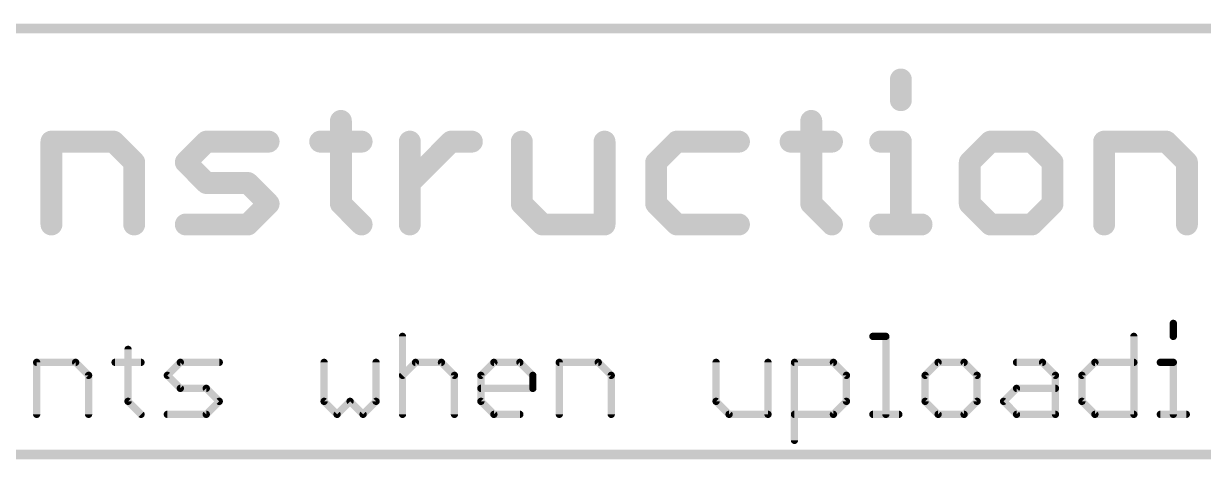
# Model space of a CAD drawing. Extents: x -17 to 166, y -13 to 51.
# Drawn here: x 90.95 to 115.59, y 41.81 to 50.9 of the extents above; entities that cross this region are included whole.
import ezdxf

# ---------------------------------------------------------------- set-up
doc = ezdxf.new("R2010")
doc.units = 0
doc.layers.add('51', color=53, linetype='CONTINUOUS')

msp = doc.modelspace()

# ---------------------------------------------------------------- linework, layer by layer
at = {"layer": '51'}
for points, const_width in [([(64.77, 50.8), (166.37, 50.8)], 0.2032), ([(109.2669, 49.7358), (109.2669, 49.3036)], 0.4572), ([(97.5729, 48.8714), (97.5729, 47.1428)], 0.4572), ([(107.3958, 48.8714), (107.3958, 47.1428)], 0.4572), ([(91.5276, 46.7106), (91.5276, 48.4393)], 0.4572), ([(91.5276, 48.4393), (92.8241, 48.4393)], 0.4572), ([(92.8241, 48.4393), (93.2563, 48.0071)], 0.4572), ([(94.3342, 48.0071), (94.7663, 48.4393)], 0.4572), ([(94.7663, 48.4393), (96.0628, 48.4393)], 0.4572), ([(97.1407, 48.4393), (98.0051, 48.4393)], 0.4572), ([(99.0118, 46.7106), (99.0118, 48.4393)], 0.4572), ([(99.0118, 47.5749), (99.8761, 48.4393)], 0.4572), ([(99.8761, 48.4393), (100.3083, 48.4393)], 0.4572), ([(101.3506, 48.4393), (101.3506, 47.1428)], 0.4572), ([(103.0792, 46.7106), (103.0792, 48.4393)], 0.4572), ([(104.5893, 48.4393), (104.1571, 48.0071)], 0.4572), ([(105.8858, 48.4393), (104.5893, 48.4393)], 0.4572), ([(106.9637, 48.4393), (107.828, 48.4393)], 0.4572), ([(108.8347, 48.4393), (109.2669, 48.4393)], 0.4572), ([(109.2669, 48.4393), (109.2669, 46.7106)], 0.4572), ([(111.1379, 48.4393), (110.7057, 48.0071)], 0.4572), ([(112.0022, 48.4393), (111.1379, 48.4393)], 0.4572), ([(112.4344, 48.0071), (112.0022, 48.4393)], 0.4572), ([(113.5123, 46.7106), (113.5123, 48.4393)], 0.4572), ([(113.5123, 48.4393), (114.8088, 48.4393)], 0.4572), ([(114.8088, 48.4393), (115.241, 48.0071)], 0.4572), ([(93.2563, 48.0071), (93.2563, 46.7106)], 0.4572), ([(94.7663, 47.5749), (94.3342, 48.0071)], 0.4572), ([(104.1571, 48.0071), (104.1571, 47.1428)], 0.4572), ([(110.7057, 48.0071), (110.7057, 47.1428)], 0.4572), ([(112.4344, 47.1428), (112.4344, 48.0071)], 0.4572), ([(115.241, 48.0071), (115.241, 46.7106)], 0.4572), ([(95.6307, 47.5749), (94.7663, 47.5749)], 0.4572), ([(96.0628, 47.1428), (95.6307, 47.5749)], 0.4572), ([(95.6307, 46.7106), (96.0628, 47.1428)], 0.4572), ([(97.5729, 47.1428), (98.0051, 46.7106)], 0.4572), ([(101.3506, 47.1428), (101.7827, 46.7106)], 0.4572), ([(104.1571, 47.1428), (104.5893, 46.7106)], 0.4572), ([(107.3958, 47.1428), (107.828, 46.7106)], 0.4572), ([(110.7057, 47.1428), (111.1379, 46.7106)], 0.4572), ([(112.0022, 46.7106), (112.4344, 47.1428)], 0.4572), ([(94.3342, 46.7106), (95.6307, 46.7106)], 0.4572), ([(101.7827, 46.7106), (103.0792, 46.7106)], 0.4572), ([(104.5893, 46.7106), (105.8858, 46.7106)], 0.4572), ([(108.8347, 46.7106), (109.699, 46.7106)], 0.4572), ([(111.1379, 46.7106), (112.0022, 46.7106)], 0.4572), ([(114.9563, 44.6464), (114.9563, 44.3752)], 0.1524), ([(98.8593, 44.3752), (98.8593, 42.7482)], 0.1524), ([(108.6823, 44.3752), (108.9534, 44.3752)], 0.1524), ([(108.9534, 44.3752), (108.9534, 42.7482)], 0.1524), ([(114.1327, 44.3752), (114.1327, 42.7482)], 0.1524), ([(93.1276, 44.104), (93.1276, 43.0194)], 0.1524), ([(91.2193, 42.7482), (91.2193, 43.8329)], 0.1524), ([(91.2193, 43.8329), (92.0328, 43.8329)], 0.1524), ([(92.0328, 43.8329), (92.3039, 43.5617)], 0.1524), ([(92.8564, 43.8329), (93.3987, 43.8329)], 0.1524), ([(93.9479, 43.5617), (94.219, 43.8329)], 0.1524), ([(94.219, 43.8329), (95.0325, 43.8329)], 0.1524), ([(97.2222, 43.8329), (97.2222, 43.0194)], 0.1524), ([(98.3068, 43.0194), (98.3068, 43.8329)], 0.1524), ([(98.8593, 43.5617), (99.1305, 43.8329)], 0.1524), ([(99.1305, 43.8329), (99.6728, 43.8329)], 0.1524), ([(99.6728, 43.8329), (99.944, 43.5617)], 0.1524), ([(100.4965, 43.5617), (100.7676, 43.8329)], 0.1524), ([(100.7676, 43.8329), (101.31, 43.8329)], 0.1524), ([(101.31, 43.8329), (101.5811, 43.5617)], 0.1524), ([(102.1336, 42.7482), (102.1336, 43.8329)], 0.1524), ([(102.1336, 43.8329), (102.9471, 43.8329)], 0.1524), ([(102.9471, 43.8329), (103.2183, 43.5617)], 0.1524), ([(105.4079, 43.8329), (105.4079, 43.0194)], 0.1524), ([(106.4926, 42.7482), (106.4926, 43.8329)], 0.1524), ([(107.0451, 42.2059), (107.0451, 43.8329)], 0.1524), ([(107.0451, 43.8329), (107.8586, 43.8329)], 0.1524), ([(107.8586, 43.8329), (108.1298, 43.5617)], 0.1524), ([(110.0449, 43.8329), (109.7737, 43.5617)], 0.1524), ([(110.5872, 43.8329), (110.0449, 43.8329)], 0.1524), ([(110.8584, 43.5617), (110.5872, 43.8329)], 0.1524), ([(111.682, 43.8329), (112.2244, 43.8329)], 0.1524), ([(112.2244, 43.8329), (112.4955, 43.5617)], 0.1524), ([(113.048, 43.5617), (113.3192, 43.8329)], 0.1524), ([(113.3192, 43.8329), (114.1327, 43.8329)], 0.1524), ([(114.6852, 43.8329), (114.9563, 43.8329)], 0.1524), ([(114.9563, 43.8329), (114.9563, 42.7482)], 0.1524), ([(92.3039, 43.5617), (92.3039, 42.7482)], 0.1524), ([(94.219, 43.2905), (93.9479, 43.5617)], 0.1524), ([(99.944, 43.5617), (99.944, 42.7482)], 0.1524), ([(100.4965, 43.0194), (100.4965, 43.5617)], 0.1524), ([(101.5811, 43.5617), (101.5811, 43.2905)], 0.1524), ([(103.2183, 43.5617), (103.2183, 42.7482)], 0.1524), ([(108.1298, 43.5617), (108.1298, 43.0194)], 0.1524), ([(109.7737, 43.5617), (109.7737, 43.0194)], 0.1524), ([(110.8584, 43.0194), (110.8584, 43.5617)], 0.1524), ([(112.4955, 43.5617), (112.4955, 42.7482)], 0.1524), ([(113.048, 43.0194), (113.048, 43.5617)], 0.1524), ([(94.7614, 43.2905), (94.219, 43.2905)], 0.1524), ([(95.0325, 43.0194), (94.7614, 43.2905)], 0.1524), ([(101.5811, 43.2905), (100.4965, 43.2905)], 0.1524), ([(111.4109, 43.0194), (111.682, 43.2905)], 0.1524), ([(111.682, 43.2905), (112.4955, 43.2905)], 0.1524), ([(93.1276, 43.0194), (93.3987, 42.7482)], 0.1524), ([(94.7614, 42.7482), (95.0325, 43.0194)], 0.1524), ([(97.2222, 43.0194), (97.4933, 42.7482)], 0.1524), ([(97.4933, 42.7482), (97.7645, 43.0194)], 0.1524), ([(97.7645, 43.0194), (98.0357, 42.7482)], 0.1524), ([(98.0357, 42.7482), (98.3068, 43.0194)], 0.1524), ([(100.7676, 42.7482), (100.4965, 43.0194)], 0.1524), ([(105.4079, 43.0194), (105.6791, 42.7482)], 0.1524), ([(108.1298, 43.0194), (107.8586, 42.7482)], 0.1524), ([(109.7737, 43.0194), (110.0449, 42.7482)], 0.1524), ([(110.5872, 42.7482), (110.8584, 43.0194)], 0.1524), ([(111.682, 42.7482), (111.4109, 43.0194)], 0.1524), ([(113.3192, 42.7482), (113.048, 43.0194)], 0.1524), ([(93.9479, 42.7482), (94.7614, 42.7482)], 0.1524), ([(101.31, 42.7482), (100.7676, 42.7482)], 0.1524), ([(105.6791, 42.7482), (106.4926, 42.7482)], 0.1524), ([(107.8586, 42.7482), (107.0451, 42.7482)], 0.1524), ([(108.6823, 42.7482), (109.2246, 42.7482)], 0.1524), ([(110.0449, 42.7482), (110.5872, 42.7482)], 0.1524), ([(112.4955, 42.7482), (111.682, 42.7482)], 0.1524), ([(114.1327, 42.7482), (113.3192, 42.7482)], 0.1524), ([(114.6852, 42.7482), (115.2275, 42.7482)], 0.1524), ([(64.77, 41.91), (166.37, 41.91)], 0.2032)]:
    msp.add_lwpolyline(points, dxfattribs=dict(at, const_width=const_width))
for points, const_width in [([(109.3812, 49.7358, 1), (109.1526, 49.7358)], 0.2286), ([(109.1526, 49.3036, 1), (109.3812, 49.3036)], 0.2286), ([(97.6872, 48.8714, 1), (97.4586, 48.8714)], 0.2286), ([(107.5101, 48.8714, 1), (107.2815, 48.8714)], 0.2286), ([(91.6419, 48.4393, 1), (91.4133, 48.4393)], 0.2286), ([(91.5276, 48.5536, 1), (91.5276, 48.325)], 0.2286), ([(92.9049, 48.5201, 1), (92.7433, 48.3585)], 0.2286), ([(92.8241, 48.325, 1), (92.8241, 48.5536)], 0.2286), ([(94.7663, 48.5536, 1), (94.7663, 48.325)], 0.2286), ([(94.8472, 48.3585, 1), (94.6855, 48.5201)], 0.2286), ([(96.0628, 48.325, 1), (96.0628, 48.5536)], 0.2286), ([(97.1407, 48.5536, 1), (97.1407, 48.325)], 0.2286), ([(98.0051, 48.325, 1), (98.0051, 48.5536)], 0.2286), ([(99.1261, 48.4393, 1), (98.8975, 48.4393)], 0.2286), ([(99.8761, 48.5536, 1), (99.8761, 48.325)], 0.2286), ([(99.9569, 48.3585, 1), (99.7953, 48.5201)], 0.2286), ([(100.3083, 48.325, 1), (100.3083, 48.5536)], 0.2286), ([(101.4649, 48.4393, 1), (101.2363, 48.4393)], 0.2286), ([(103.1935, 48.4393, 1), (102.9649, 48.4393)], 0.2286), ([(104.5893, 48.5536, 1), (104.5893, 48.325)], 0.2286), ([(104.6701, 48.3585, 1), (104.5085, 48.5201)], 0.2286), ([(105.8858, 48.325, 1), (105.8858, 48.5536)], 0.2286), ([(106.9637, 48.5536, 1), (106.9637, 48.325)], 0.2286), ([(107.828, 48.325, 1), (107.828, 48.5536)], 0.2286), ([(108.8347, 48.5536, 1), (108.8347, 48.325)], 0.2286), ([(109.3812, 48.4393, 1), (109.1526, 48.4393)], 0.2286), ([(109.2669, 48.325, 1), (109.2669, 48.5536)], 0.2286), ([(111.1379, 48.5536, 1), (111.1379, 48.325)], 0.2286), ([(111.2187, 48.3585, 1), (111.0571, 48.5201)], 0.2286), ([(112.0831, 48.5201, 1), (111.9214, 48.3585)], 0.2286), ([(112.0022, 48.325, 1), (112.0022, 48.5536)], 0.2286), ([(113.6266, 48.4393, 1), (113.398, 48.4393)], 0.2286), ([(113.5123, 48.5536, 1), (113.5123, 48.325)], 0.2286), ([(114.8896, 48.5201, 1), (114.728, 48.3585)], 0.2286), ([(114.8088, 48.325, 1), (114.8088, 48.5536)], 0.2286), ([(93.3706, 48.0071, 1), (93.142, 48.0071)], 0.2286), ([(93.1755, 47.9263, 1), (93.3371, 48.0879)], 0.2286), ([(94.415, 48.0879, 1), (94.2533, 47.9263)], 0.2286), ([(94.2533, 48.0879, 1), (94.415, 47.9263)], 0.2286), ([(104.2714, 48.0071, 1), (104.0428, 48.0071)], 0.2286), ([(104.0763, 48.0879, 1), (104.2379, 47.9263)], 0.2286), ([(110.82, 48.0071, 1), (110.5914, 48.0071)], 0.2286), ([(110.6249, 48.0879, 1), (110.7866, 47.9263)], 0.2286), ([(112.5487, 48.0071, 1), (112.3201, 48.0071)], 0.2286), ([(112.3536, 47.9263, 1), (112.5152, 48.0879)], 0.2286), ([(115.3553, 48.0071, 1), (115.1267, 48.0071)], 0.2286), ([(115.1601, 47.9263, 1), (115.3218, 48.0879)], 0.2286), ([(94.7663, 47.6892, 1), (94.7663, 47.4606)], 0.2286), ([(95.7115, 47.6558, 1), (95.5498, 47.4941)], 0.2286), ([(95.6307, 47.4606, 1), (95.6307, 47.6892)], 0.2286), ([(94.6855, 47.4941, 1), (94.8472, 47.6558)], 0.2286), ([(98.9309, 47.6558, 1), (99.0926, 47.4941)], 0.2286), ([(96.1437, 47.0619, 1), (95.982, 47.2236)], 0.2286), ([(95.982, 47.0619, 1), (96.1437, 47.2236)], 0.2286), ([(97.6537, 47.2236, 1), (97.4921, 47.0619)], 0.2286), ([(101.4314, 47.2236, 1), (101.2697, 47.0619)], 0.2286), ([(104.2379, 47.2236, 1), (104.0763, 47.0619)], 0.2286), ([(107.4767, 47.2236, 1), (107.315, 47.0619)], 0.2286), ([(110.7866, 47.2236, 1), (110.6249, 47.0619)], 0.2286), ([(112.5152, 47.0619, 1), (112.3536, 47.2236)], 0.2286), ([(97.4586, 47.1428, 1), (97.6872, 47.1428)], 0.2286), ([(101.2363, 47.1428, 1), (101.4649, 47.1428)], 0.2286), ([(104.0428, 47.1428, 1), (104.2714, 47.1428)], 0.2286), ([(107.2815, 47.1428, 1), (107.5101, 47.1428)], 0.2286), ([(110.5914, 47.1428, 1), (110.82, 47.1428)], 0.2286), ([(112.3201, 47.1428, 1), (112.5487, 47.1428)], 0.2286), ([(91.4133, 46.7106, 1), (91.6419, 46.7106)], 0.2286), ([(93.142, 46.7106, 1), (93.3706, 46.7106)], 0.2286), ([(94.3342, 46.8249, 1), (94.3342, 46.5963)], 0.2286), ([(95.5498, 46.7914, 1), (95.7115, 46.6298)], 0.2286), ([(95.6307, 46.5963, 1), (95.6307, 46.8249)], 0.2286), ([(97.9242, 46.6298, 1), (98.0859, 46.7914)], 0.2286), ([(98.8975, 46.7106, 1), (99.1261, 46.7106)], 0.2286), ([(101.7827, 46.8249, 1), (101.7827, 46.5963)], 0.2286), ([(101.7019, 46.6298, 1), (101.8635, 46.7914)], 0.2286), ([(102.9649, 46.7106, 1), (103.1935, 46.7106)], 0.2286), ([(103.0792, 46.5963, 1), (103.0792, 46.8249)], 0.2286), ([(104.5893, 46.8249, 1), (104.5893, 46.5963)], 0.2286), ([(104.5085, 46.6298, 1), (104.6701, 46.7914)], 0.2286), ([(105.8858, 46.5963, 1), (105.8858, 46.8249)], 0.2286), ([(107.7472, 46.6298, 1), (107.9088, 46.7914)], 0.2286), ([(108.8347, 46.8249, 1), (108.8347, 46.5963)], 0.2286), ([(109.1526, 46.7106, 1), (109.3812, 46.7106)], 0.2286), ([(109.699, 46.5963, 1), (109.699, 46.8249)], 0.2286), ([(111.1379, 46.8249, 1), (111.1379, 46.5963)], 0.2286), ([(111.0571, 46.6298, 1), (111.2187, 46.7914)], 0.2286), ([(111.9214, 46.7914, 1), (112.0831, 46.6298)], 0.2286), ([(112.0022, 46.5963, 1), (112.0022, 46.8249)], 0.2286), ([(113.398, 46.7106, 1), (113.6266, 46.7106)], 0.2286), ([(115.1267, 46.7106, 1), (115.3553, 46.7106)], 0.2286), ([(114.9944, 44.6464, 1), (114.9182, 44.6464)], 0.0762), ([(98.8974, 44.3752, 1), (98.8212, 44.3752)], 0.0762), ([(108.6823, 44.4133, 1), (108.6823, 44.3371)], 0.0762), ([(108.9915, 44.3752, 1), (108.9153, 44.3752)], 0.0762), ([(108.9534, 44.3371, 1), (108.9534, 44.4133)], 0.0762), ([(114.1708, 44.3752, 1), (114.0946, 44.3752)], 0.0762), ([(114.9182, 44.3752, 1), (114.9944, 44.3752)], 0.0762), ([(93.1657, 44.104, 1), (93.0895, 44.104)], 0.0762), ([(91.2574, 43.8329, 1), (91.1812, 43.8329)], 0.0762), ([(91.2193, 43.871, 1), (91.2193, 43.7948)], 0.0762), ([(92.0597, 43.8598, 1), (92.0058, 43.8059)], 0.0762), ([(92.0328, 43.7948, 1), (92.0328, 43.871)], 0.0762), ([(92.8564, 43.871, 1), (92.8564, 43.7948)], 0.0762), ([(93.3987, 43.7948, 1), (93.3987, 43.871)], 0.0762), ([(94.219, 43.871, 1), (94.219, 43.7948)], 0.0762), ([(94.246, 43.8059, 1), (94.1921, 43.8598)], 0.0762), ([(95.0325, 43.7948, 1), (95.0325, 43.871)], 0.0762), ([(97.2603, 43.8329, 1), (97.1841, 43.8329)], 0.0762), ([(98.3449, 43.8329, 1), (98.2687, 43.8329)], 0.0762), ([(99.1305, 43.871, 1), (99.1305, 43.7948)], 0.0762), ([(99.1574, 43.8059, 1), (99.1035, 43.8598)], 0.0762), ([(99.6998, 43.8598, 1), (99.6459, 43.8059)], 0.0762), ([(99.6728, 43.7948, 1), (99.6728, 43.871)], 0.0762), ([(100.7676, 43.871, 1), (100.7676, 43.7948)], 0.0762), ([(100.7946, 43.8059, 1), (100.7407, 43.8598)], 0.0762), ([(101.3369, 43.8598, 1), (101.283, 43.8059)], 0.0762), ([(101.31, 43.7948, 1), (101.31, 43.871)], 0.0762), ([(102.1717, 43.8329, 1), (102.0955, 43.8329)], 0.0762), ([(102.1336, 43.871, 1), (102.1336, 43.7948)], 0.0762), ([(102.9741, 43.8598, 1), (102.9202, 43.8059)], 0.0762), ([(102.9471, 43.7948, 1), (102.9471, 43.871)], 0.0762), ([(105.446, 43.8329, 1), (105.3698, 43.8329)], 0.0762), ([(106.5307, 43.8329, 1), (106.4545, 43.8329)], 0.0762), ([(107.0832, 43.8329, 1), (107.007, 43.8329)], 0.0762), ([(107.0451, 43.871, 1), (107.0451, 43.7948)], 0.0762), ([(107.8855, 43.8598, 1), (107.8317, 43.8059)], 0.0762), ([(107.8586, 43.7948, 1), (107.8586, 43.871)], 0.0762), ([(110.0449, 43.871, 1), (110.0449, 43.7948)], 0.0762), ([(110.0718, 43.8059, 1), (110.0179, 43.8598)], 0.0762), ([(110.6141, 43.8598, 1), (110.5603, 43.8059)], 0.0762), ([(110.5872, 43.7948, 1), (110.5872, 43.871)], 0.0762), ([(111.682, 43.871, 1), (111.682, 43.7948)], 0.0762), ([(112.2513, 43.8598, 1), (112.1974, 43.8059)], 0.0762), ([(112.2244, 43.7948, 1), (112.2244, 43.871)], 0.0762), ([(113.3192, 43.871, 1), (113.3192, 43.7948)], 0.0762), ([(113.3461, 43.8059, 1), (113.2922, 43.8598)], 0.0762), ([(114.1327, 43.7948, 1), (114.1327, 43.871)], 0.0762), ([(114.6852, 43.871, 1), (114.6852, 43.7948)], 0.0762), ([(114.9944, 43.8329, 1), (114.9182, 43.8329)], 0.0762), ([(114.9563, 43.7948, 1), (114.9563, 43.871)], 0.0762), ([(92.342, 43.5617, 1), (92.2658, 43.5617)], 0.0762), ([(92.277, 43.5348, 1), (92.3309, 43.5886)], 0.0762), ([(93.9748, 43.5886, 1), (93.9209, 43.5348)], 0.0762), ([(93.9209, 43.5886, 1), (93.9748, 43.5348)], 0.0762), ([(98.8324, 43.5886, 1), (98.8863, 43.5348)], 0.0762), ([(99.9821, 43.5617, 1), (99.9059, 43.5617)], 0.0762), ([(99.917, 43.5348, 1), (99.9709, 43.5886)], 0.0762), ([(100.5346, 43.5617, 1), (100.4584, 43.5617)], 0.0762), ([(100.4695, 43.5886, 1), (100.5234, 43.5348)], 0.0762), ([(101.6192, 43.5617, 1), (101.543, 43.5617)], 0.0762), ([(101.5542, 43.5348, 1), (101.6081, 43.5886)], 0.0762), ([(103.2564, 43.5617, 1), (103.1802, 43.5617)], 0.0762), ([(103.1914, 43.5348, 1), (103.2452, 43.5886)], 0.0762), ([(108.1679, 43.5617, 1), (108.0917, 43.5617)], 0.0762), ([(108.1028, 43.5348, 1), (108.1567, 43.5886)], 0.0762), ([(109.8118, 43.5617, 1), (109.7356, 43.5617)], 0.0762), ([(109.7468, 43.5886, 1), (109.8006, 43.5348)], 0.0762), ([(110.8965, 43.5617, 1), (110.8203, 43.5617)], 0.0762), ([(110.8314, 43.5348, 1), (110.8853, 43.5886)], 0.0762), ([(112.5336, 43.5617, 1), (112.4574, 43.5617)], 0.0762), ([(112.4686, 43.5348, 1), (112.5225, 43.5886)], 0.0762), ([(113.0861, 43.5617, 1), (113.0099, 43.5617)], 0.0762), ([(113.0211, 43.5886, 1), (113.075, 43.5348)], 0.0762), ([(94.219, 43.3286, 1), (94.219, 43.2524)], 0.0762), ([(94.7883, 43.3175, 1), (94.7344, 43.2636)], 0.0762), ([(94.7614, 43.2524, 1), (94.7614, 43.3286)], 0.0762), ([(100.4965, 43.3286, 1), (100.4965, 43.2524)], 0.0762), ([(101.5811, 43.2524, 1), (101.5811, 43.3286)], 0.0762), ([(111.682, 43.3286, 1), (111.682, 43.2524)], 0.0762), ([(111.709, 43.2636, 1), (111.6551, 43.3175)], 0.0762), ([(112.4955, 43.2524, 1), (112.4955, 43.3286)], 0.0762), ([(94.1921, 43.2636, 1), (94.246, 43.3175)], 0.0762), ([(101.543, 43.2905, 1), (101.6192, 43.2905)], 0.0762), ([(93.1545, 43.0463, 1), (93.1006, 42.9924)], 0.0762), ([(93.0895, 43.0194, 1), (93.1657, 43.0194)], 0.0762), ([(95.0595, 42.9924, 1), (95.0056, 43.0463)], 0.0762), ([(95.0056, 42.9924, 1), (95.0595, 43.0463)], 0.0762), ([(97.2491, 43.0463, 1), (97.1952, 42.9924)], 0.0762), ([(97.1841, 43.0194, 1), (97.2603, 43.0194)], 0.0762), ([(97.7914, 43.0463, 1), (97.7376, 42.9924)], 0.0762), ([(97.7914, 42.9924, 1), (97.7376, 43.0463)], 0.0762), ([(98.2687, 43.0194, 1), (98.3449, 43.0194)], 0.0762), ([(98.3338, 42.9924, 1), (98.2799, 43.0463)], 0.0762), ([(100.5234, 43.0463, 1), (100.4695, 42.9924)], 0.0762), ([(100.4584, 43.0194, 1), (100.5346, 43.0194)], 0.0762), ([(105.4349, 43.0463, 1), (105.381, 42.9924)], 0.0762), ([(105.3698, 43.0194, 1), (105.446, 43.0194)], 0.0762), ([(108.0917, 43.0194, 1), (108.1679, 43.0194)], 0.0762), ([(108.1567, 42.9924, 1), (108.1028, 43.0463)], 0.0762), ([(109.8006, 43.0463, 1), (109.7468, 42.9924)], 0.0762), ([(109.7356, 43.0194, 1), (109.8118, 43.0194)], 0.0762), ([(110.8203, 43.0194, 1), (110.8965, 43.0194)], 0.0762), ([(110.8853, 42.9924, 1), (110.8314, 43.0463)], 0.0762), ([(111.4378, 43.0463, 1), (111.3839, 42.9924)], 0.0762), ([(111.3839, 43.0463, 1), (111.4378, 42.9924)], 0.0762), ([(113.075, 43.0463, 1), (113.0211, 42.9924)], 0.0762), ([(113.0099, 43.0194, 1), (113.0861, 43.0194)], 0.0762), ([(91.1812, 42.7482, 1), (91.2574, 42.7482)], 0.0762), ([(92.2658, 42.7482, 1), (92.342, 42.7482)], 0.0762), ([(93.3718, 42.7213, 1), (93.4257, 42.7751)], 0.0762), ([(93.9479, 42.7863, 1), (93.9479, 42.7101)], 0.0762), ([(94.7344, 42.7751, 1), (94.7883, 42.7213)], 0.0762), ([(94.7614, 42.7101, 1), (94.7614, 42.7863)], 0.0762), ([(97.4664, 42.7751, 1), (97.5203, 42.7213)], 0.0762), ([(97.4664, 42.7213, 1), (97.5203, 42.7751)], 0.0762), ([(98.0087, 42.7751, 1), (98.0626, 42.7213)], 0.0762), ([(98.0087, 42.7213, 1), (98.0626, 42.7751)], 0.0762), ([(98.8212, 42.7482, 1), (98.8974, 42.7482)], 0.0762), ([(99.9059, 42.7482, 1), (99.9821, 42.7482)], 0.0762), ([(100.7676, 42.7863, 1), (100.7676, 42.7101)], 0.0762), ([(100.7407, 42.7213, 1), (100.7946, 42.7751)], 0.0762), ([(101.31, 42.7101, 1), (101.31, 42.7863)], 0.0762), ([(102.0955, 42.7482, 1), (102.1717, 42.7482)], 0.0762), ([(103.1802, 42.7482, 1), (103.2564, 42.7482)], 0.0762), ([(105.6791, 42.7863, 1), (105.6791, 42.7101)], 0.0762), ([(105.6522, 42.7213, 1), (105.7061, 42.7751)], 0.0762), ([(106.4545, 42.7482, 1), (106.5307, 42.7482)], 0.0762), ([(106.4926, 42.7101, 1), (106.4926, 42.7863)], 0.0762), ([(107.0451, 42.7863, 1), (107.0451, 42.7101)], 0.0762), ([(107.8317, 42.7751, 1), (107.8855, 42.7213)], 0.0762), ([(107.8586, 42.7101, 1), (107.8586, 42.7863)], 0.0762), ([(108.6823, 42.7863, 1), (108.6823, 42.7101)], 0.0762), ([(108.9153, 42.7482, 1), (108.9915, 42.7482)], 0.0762), ([(109.2246, 42.7101, 1), (109.2246, 42.7863)], 0.0762), ([(110.0449, 42.7863, 1), (110.0449, 42.7101)], 0.0762), ([(110.0179, 42.7213, 1), (110.0718, 42.7751)], 0.0762), ([(110.5603, 42.7751, 1), (110.6141, 42.7213)], 0.0762), ([(110.5872, 42.7101, 1), (110.5872, 42.7863)], 0.0762), ([(111.682, 42.7863, 1), (111.682, 42.7101)], 0.0762), ([(111.6551, 42.7213, 1), (111.709, 42.7751)], 0.0762), ([(112.4574, 42.7482, 1), (112.5336, 42.7482)], 0.0762), ([(112.4955, 42.7101, 1), (112.4955, 42.7863)], 0.0762), ([(113.3192, 42.7863, 1), (113.3192, 42.7101)], 0.0762), ([(113.2922, 42.7213, 1), (113.3461, 42.7751)], 0.0762), ([(114.0946, 42.7482, 1), (114.1708, 42.7482)], 0.0762), ([(114.1327, 42.7101, 1), (114.1327, 42.7863)], 0.0762), ([(114.6852, 42.7863, 1), (114.6852, 42.7101)], 0.0762), ([(114.9182, 42.7482, 1), (114.9944, 42.7482)], 0.0762), ([(115.2275, 42.7101, 1), (115.2275, 42.7863)], 0.0762), ([(107.007, 42.2059, 1), (107.0832, 42.2059)], 0.0762)]:
    msp.add_lwpolyline(points, format="xyb", dxfattribs=dict(at, const_width=const_width))

doc.saveas('drawing.dxf')
